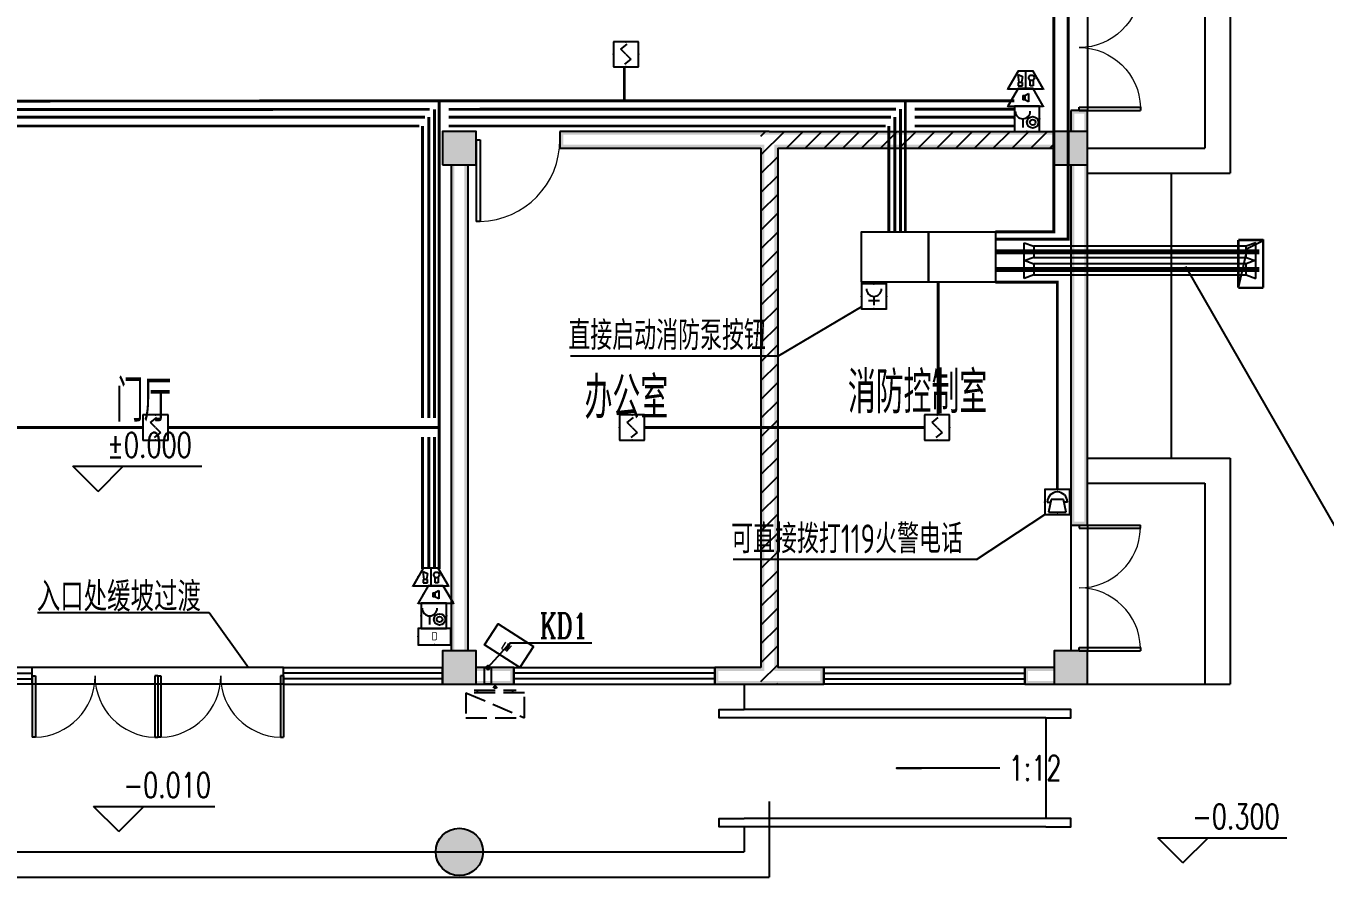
# Model space of a CAD drawing. Extents: x 6250600 to 6678662, y -692028 to -290561.
# Drawn here: x 6572028 to 6587537, y -406066 to -395909 of the extents above; entities that cross this region are included whole.
import ezdxf
from ezdxf.enums import TextEntityAlignment as Align

# ---------------------------------------------------------------- set-up
doc = ezdxf.new("R2010")
doc.units = 0
doc.header["$LTSCALE"] = 1000
doc.header["$MEASUREMENT"] = 0
doc.linetypes.add('DASH', pattern=[0.35, 0.25, -0.1])
doc.layers.get('0').update_dxf_attribs({"linetype": 'CONTINUOUS'})
for name, color, linetype in [('EQUIP-消防', 3, 'CONTINUOUS'), ('PUB_HATCH', 8, 'CONTINUOUS'), ('SIG_TEXT', 7, 'CONTINUOUS'), ('WIRE-消防', 5, 'CONTINUOUS'), ('WIRE-照明', 1, 'CONTINUOUS'), ('建筑底图', 251, 'CONTINUOUS'), ('电信', 7, 'CONTINUOUS')]:
    doc.layers.add(name, color=color, linetype=linetype)
doc.styles.add('_HZTXT', font='txt.shx', dxfattribs={"width": 0.8, "bigfont": 'HZTXT.shx'})
doc.styles.add('_TCH_DIM', font='SIMPLEX', dxfattribs={"bigfont": 'GBCBIG'})
doc.styles.add('_TCH_LABEL', font='COMPLEX', dxfattribs={"bigfont": 'GBCBIG'})
doc.styles.add('DIM_FONT', font='SIMPLEX', dxfattribs={"width": 0.7, "bigfont": 'GBCBIG'})
doc.styles.add('sceie', font='sceie.shx', dxfattribs={"width": 0.7, "bigfont": 'sceic.shx'})
doc.styles.add('schuco', font='sceie.shx', dxfattribs={"width": 0.7, "bigfont": 'sceic.shx'})
doc.styles.get("Standard").update_dxf_attribs({"font": 'GBENOR', "bigfont": 'GBCBIG'})
doc.styles.add('TG_LINETYPE', font='SIMPLEX', dxfattribs={"width": 0.8, "height": 3, "bigfont": 'HZTXT'})
doc.linetypes.add('TG_C', pattern='A,2,-0.4,["C",TG_LINETYPE,S=0.1,R=0,X=-0.27,Y=-0.15],0', length=2.4)
doc.linetypes.add('TG_F', pattern='A,2,-0.4,["F",TG_LINETYPE,S=0.1,R=0,X=-0.28,Y=-0.15],0', length=2.4)

# ---------------------------------------------------------------- blocks, each defined once
blk = doc.blocks.new('$Equip$00002649')
for p, q in [((-0.5, 0.5), (-0.5, -0.5)), ((0.5, 0.5), (-0.5, 0.5)), ((-0.2, 0.2), (0.05, 0.4)), ((0, 0), (-0.2, 0.2)), ((0, 0), (0.2, -0.2)), ((0.5, -0.5), (0.5, 0.5)), ((-0.5, -0.5), (0.5, -0.5)), ((0.2, -0.2), (-0.05, -0.4))]:
    blk.add_line(p, q)
at = {"const_width": 0.04}
blk.add_lwpolyline([(-0.5, 0.5), (0.5, 0.5), (0.5, -0.5), (-0.5, -0.5), (-0.5, 0.5), (0.5, 0.5)], dxfattribs=at)
for p in [(-0.5, 0), (0, 0.5), (0.5, 0), (0, -0.5)]:
    blk.add_point(p)
at = {"color": 7, "flags": 1}
for tag, height, p in [('A', 0.00002, (0, 0)), ('B', 0.4, (0.762, -0.208))]:
    blk.add_attdef(tag, text='', height=height, dxfattribs=at).set_placement(p, align=Align.MIDDLE_CENTER)
blk = doc.blocks.new('$equip$00002679')
for p, q in [((-0.3, 0.699), (-0.703, 0)), ((-0.264, 0.249), (-0.304, 0.569)), ((-0.304, 0.569), (-0.128, 0.489)), ((0.3, 0.699), (-0.3, 0.699)), ((0.3, 0.699), (-0.3, 0.699)), ((0, 0.699), (0, 0)), ((0.703, 0), (0.3, 0.699)), ((-0.703, 0), (0.703, 0)), ((-0.304, 0.249), (-0.304, 0.113)), ((-0.128, 0.249), (-0.304, 0.249)), ((-0.304, 0.113), (-0.128, 0.113)), ((-0.128, 0.489), (-0.168, 0.249)), ((-0.128, 0.113), (-0.128, 0.249)), ((0.174, 0.11), (0.174, 0.338)), ((0.294, 0.11), (0.174, 0.11)), ((0.294, 0.338), (0.294, 0.11))]:
    blk.add_line(p, q)
at = {"const_width": 0.0667}
for points in [[(-0.299, 0.699), (0.301, 0.699), (0.703, 0), (-0.702, 0), (-0.299, 0.699), (0.301, 0.699)], [(-0.3, 0.699), (0.3, 0.699), (0.703, 0), (-0.703, 0), (-0.3, 0.699), (0.3, 0.699)]]:
    blk.add_lwpolyline(points, dxfattribs=at)
blk.add_circle((0.234, 0.43), 0.111)
for p in [(0, 0.699), (-0.501, 0.349), (0, 0), (0.502, 0.349)]:
    blk.add_point(p)
at = {"color": 7, "flags": 1}
for tag, height, p in [('A', 0.00002, (0, 0)), ('B', 0.4, (0.961, 0.299))]:
    blk.add_attdef(tag, text='', height=height, dxfattribs=at).set_placement(p, align=Align.MIDDLE_CENTER)
blk = doc.blocks.new('$equip$00002655')
for p, q in [((-0.5, 1), (-0.5, 0)), ((0.5, 1), (-0.5, 1)), ((0.5, 0), (0.5, 1)), ((-0.5, 0), (0.5, 0)), ((-0.169, 0.5), (-0.169, 0.15))]:
    blk.add_line(p, q)
at = {"const_width": 0.0667}
blk.add_lwpolyline([(-0.5, 1), (0.5, 1), (0.5, 0), (-0.5, 0), (-0.5, 1), (0.5, 1)], dxfattribs=at)
for radius in [0.226, 0.113]:
    blk.add_circle((0.227, 0.36), radius)
blk.add_arc((-0.169, 0.8), 0.3, 180, 0)
for p in [(0, 1), (-0.5, 0.5), (0, 0), (0.5, 0.5)]:
    blk.add_point(p)
at = {"color": 7, "flags": 1}
for tag, height, p in [('A', 0.00002, (0, 0)), ('B', 0.4, (0.762, 0.292))]:
    blk.add_attdef(tag, text='', height=height, dxfattribs=at).set_placement(p, align=Align.MIDDLE_CENTER)
blk = doc.blocks.new('$equip$00002677')
for p, q in [((-0.3, 0.699), (-0.703, 0)), ((0.3, 0.699), (-0.3, 0.699)), ((0.703, 0), (0.3, 0.699)), ((-0.703, 0), (0.703, 0)), ((-0.117, 0.421), (-0.117, 0.26)), ((-0.117, 0.421), (-0.036, 0.421)), ((-0.036, 0.26), (-0.117, 0.26)), ((-0.036, 0.421), (0.118, 0.503)), ((-0.036, 0.421), (-0.036, 0.26)), ((0.118, 0.173), (-0.036, 0.26)), ((0.118, 0.503), (0.118, 0.173))]:
    blk.add_line(p, q)
at = {"const_width": 0.0667}
blk.add_lwpolyline([(-0.3, 0.699), (0.3, 0.699), (0.703, 0), (-0.703, 0), (-0.3, 0.699), (0.3, 0.699)], dxfattribs=at)
blk.add_lwpolyline([(-0.3, 0.699), (0.3, 0.699), (0.703, 0), (-0.703, 0), (-0.3, 0.699), (0.3, 0.699)], dxfattribs=at)
for p in [(0, 0.699), (-0.501, 0.349), (0, 0), (0.502, 0.349)]:
    blk.add_point(p)
at = {"color": 7, "flags": 1}
for tag, height, p in [('A', 0.00002, (0, 0)), ('B', 0.4, (0.961, 0.299))]:
    blk.add_attdef(tag, text='', height=height, dxfattribs=at).set_placement(p, align=Align.MIDDLE_CENTER)
blk = doc.blocks.new('$equip$00002778')
for p, q in [((0.65, 0.65), (-0.65, 0.65)), ((-0.65, 0.65), (-0.65, 0)), ((0.65, 0), (0.65, 0.65)), ((-0.65, 0), (0.65, 0))]:
    blk.add_line(p, q)
at = {"const_width": 0.0667}
blk.add_lwpolyline([(-0.65, 0.65), (-0.65, 0), (0.65, 0), (0.65, 0.65), (-0.65, 0.65), (-0.65, 0)], dxfattribs=at)
for p in [(0, 0.65), (-0.65, 0.325), (0, 0), (0.65, 0.325)]:
    blk.add_point(p)
at = {"color": 7}
blk.add_attdef('$TEXT$', text='', height=0.34, dxfattribs=at).set_placement((0.006, 0.343), align=Align.MIDDLE_CENTER)
at = {"color": 7, "flags": 1}
for tag, height, p in [('A', 0.00002, (0, 0)), ('B', 0.4, (0.905, 0.246))]:
    blk.add_attdef(tag, text='', height=height, dxfattribs=at).set_placement(p, align=Align.MIDDLE_CENTER)
blk = doc.blocks.new('$equip$00002658')
for p, q in [((0.5, 1), (-0.5, 1)), ((-0.5, 1), (-0.5, 0)), ((-0.25, 0.6), (-0.35, 0.1)), ((0.25, 0.6), (-0.25, 0.6)), ((0.35, 0.1), (0.25, 0.6)), ((0.5, 0), (0.5, 1)), ((-0.5, 0), (0.5, 0)), ((-0.4, 0.5), (-0.27, 0.5)), ((-0.35, 0.1), (0.35, 0.1)), ((0.4, 0.5), (0.27, 0.5))]:
    blk.add_line(p, q)
at = {"const_width": 0.0667}
blk.add_lwpolyline([(-0.5, 1), (0.5, 1), (0.5, 0), (-0.5, 0), (-0.5, 1), (0.5, 1)], dxfattribs=at)
blk.add_arc((0, 0.5), 0.4, 0, 180)
for p in [(0, 1), (-0.5, 0.5), (0, 0), (0.5, 0.5)]:
    blk.add_point(p)
at = {"color": 7, "flags": 1}
for tag, height, p in [('A', 0.00002, (0, 0)), ('B', 0.4, (0.762, 0.292))]:
    blk.add_attdef(tag, text='', height=height, dxfattribs=at).set_placement(p, align=Align.MIDDLE_CENTER)
blk = doc.blocks.new('$equip$00002656')
for p, q in [((-0.5, 1), (-0.5, 0)), ((0.5, 1), (-0.5, 1)), ((0.5, 0), (0.5, 1)), ((-0.5, 0), (0.5, 0)), ((-0.219, 0.331), (0.222, 0.331)), ((0, 0.5), (0, 0.15))]:
    blk.add_line(p, q)
at = {"const_width": 0.0667}
blk.add_lwpolyline([(-0.5, 1), (0.5, 1), (0.5, 0), (-0.5, 0), (-0.5, 1), (0.5, 1)], dxfattribs=at)
blk.add_arc((0, 0.8), 0.3, 180, 0)
for p in [(0, 1), (-0.5, 0.5), (0, 0), (0.5, 0.5)]:
    blk.add_point(p)
at = {"color": 7, "flags": 1}
for tag, height, p in [('A', 0.00002, (0, 0)), ('B', 0.4, (0.762, 0.292))]:
    blk.add_attdef(tag, text='', height=height, dxfattribs=at).set_placement(p, align=Align.MIDDLE_CENTER)
blk = doc.blocks.new('A$C2E081725')
at = {"linetype": 'DASH'}
for p, q in [((700, 94), (0, 394)), ((600, 64), (100, 64)), ((138, 94), (138, 64)), ((350, 8), (327, 39)), ((350, 49), (350, 0)), ((350, 8), (373, 39)), ((563, 94), (563, 64))]:
    blk.add_line(p, q, dxfattribs=at)
blk.add_lwpolyline([(0, 394), (0, 94), (700, 94), (700, 394)], close=True, dxfattribs=at)
blk = doc.blocks.new('$DorLib2D$00000001')
for p, q in [((0.45, 0.975), (0.5, 0.975)), ((0.45, 0), (0.45, 0.975)), ((0.5, 0), (0.5, 0.975)), ((0.5, 0), (0.45, 0))]:
    blk.add_line(p, q)
at = {"lineweight": 13}
blk.add_arc((0.475, 0), 0.975, 91.4693, 180, dxfattribs=at)
blk = doc.blocks.new('$TCHSYS$WIN2D')
for p, q in [((-0.5, 0.5), (0.5, 0.5)), ((-0.5, 0.5), (-0.5, -0.5)), ((0.5, 0.5), (0.5, -0.5)), ((0.5, 0.1667), (-0.5, 0.1667)), ((0.5, -0.1667), (-0.5, -0.1667)), ((-0.5, -0.5), (0.5, -0.5))]:
    blk.add_line(p, q)
blk = doc.blocks.new('$DorLib2D$00000002')
for p, q in [((-0.5, 0), (-0.5, 0.4875)), ((-0.475, 0.4875), (-0.5, 0.4875)), ((-0.475, 0), (-0.475, 0.4875)), ((0.475, 0), (0.475, 0.4875)), ((0.475, 0.4875), (0.5, 0.4875)), ((0.5, 0), (0.5, 0.4875)), ((-0.5, 0), (-0.475, 0)), ((0.5, 0), (0.475, 0))]:
    blk.add_line(p, q)
at = {"lineweight": 13}
for centre, start, end in [((-0.4875, 0), 0, 88.53072), ((0.4875, 0), 91.46928, 180)]:
    blk.add_arc(centre, 0.4875, start, end, dxfattribs=at)
blk = doc.blocks.new('$WINLIB2D$00000001')
at = {"color": 0}
for points in [[(-0.5, 0.5), (-0.5, -0.5)], [(-0.5, 0.5), (0.5, 0.5)], [(0.5, -0.5), (0.5, 0.5)], [(0.5, 0.1667), (-0.5, 0.1667)], [(0.5, -0.1667), (-0.5, -0.1667)], [(-0.5, -0.5), (0.5, -0.5)]]:
    blk.add_lwpolyline(points, dxfattribs=at)
blk = doc.blocks.new('_FZH')
blk.add_lwpolyline([(-0.5, -0.5), (0.5, -0.5), (0.5, 0.5), (-0.5, 0.5)], close=True)
at = {"layer": 'PUB_HATCH'}
blk.add_solid([(-0.5, -0.5), (0.5, -0.5), (-0.5, 0.5), (0.5, 0.5)], dxfattribs=at)

msp = doc.modelspace()

# ---------------------------------------------------------------- hatches: boundary and pattern name
at = {"layer": '建筑底图'}
for points in [[(6584702.6, -396916.4), (6584502.6, -396916.4), (6584542.6, -396956.4), (6584662.6, -396956.4)], [(6584502.6, -397166.4), (6584542.6, -397166.4), (6584542.6, -396956.4), (6584502.6, -396916.4)], [(6584662.6, -397166.4), (6584702.6, -397166.4), (6584702.6, -396916.4), (6584662.6, -396956.4)], [(6577402.6, -397166.4), (6577002.6, -397166.4), (6577042.6, -397206.4), (6577362.6, -397206.4)], [(6577002.6, -397166.4), (6577002.6, -397566.4), (6577042.6, -397526.4), (6577042.6, -397206.4)], [(6577402.6, -397566.4), (6577402.6, -397166.4), (6577362.6, -397206.4), (6577362.6, -397526.4)], [(6580902.6, -397166.4), (6578402.6, -397166.4), (6578442.6, -397206.4), (6580902.6, -397206.4)], [(6578402.6, -397166.4), (6578402.6, -397366.4), (6578442.6, -397326.4), (6578442.6, -397206.4)], [(6584302.6, -397206.4), (6584302.6, -397166.4), (6580902.6, -397166.4), (6580902.6, -397206.4)], [(6584702.6, -397166.4), (6584302.6, -397166.4), (6584342.6, -397206.4), (6584662.6, -397206.4)], [(6584302.6, -397166.4), (6584302.6, -397566.4), (6584342.6, -397526.4), (6584342.6, -397206.4)], [(6584702.6, -397566.4), (6584702.6, -397166.4), (6584662.6, -397206.4), (6584662.6, -397526.4)], [(6578402.6, -397366.4), (6580802.6, -397366.4), (6580842.6, -397326.4), (6578442.6, -397326.4)], [(6580802.6, -397366.4), (6580802.6, -403566.4), (6580842.6, -403606.4), (6580842.6, -397326.4)], [(6584302.6, -397366.4), (6584302.6, -397326.4), (6580962.6, -397326.4), (6581002.6, -397366.4)], [(6581002.6, -397366.4), (6581002.6, -403566.4), (6580962.6, -403606.4), (6580962.6, -397326.4)], [(6577002.6, -397566.4), (6577402.6, -397566.4), (6577362.6, -397526.4), (6577042.6, -397526.4)], [(6577102.6, -403366.4), (6577142.6, -403366.4), (6577142.6, -397566.4), (6577102.6, -397566.4)], [(6577262.6, -403366.4), (6577302.6, -403366.4), (6577302.6, -397566.4), (6577262.6, -397566.4)], [(6584302.6, -397566.4), (6584702.6, -397566.4), (6584662.6, -397526.4), (6584342.6, -397526.4)], [(6584542.6, -397566.4), (6584502.6, -397566.4), (6584502.6, -401866.4), (6584542.6, -401826.4)], [(6584702.6, -397566.4), (6584662.6, -397566.4), (6584662.6, -401826.4), (6584702.6, -401866.4)], [(6584502.6, -401866.4), (6584702.6, -401866.4), (6584662.6, -401826.4), (6584542.6, -401826.4)], [(6577402.6, -403366.4), (6577002.6, -403366.4), (6577042.6, -403406.4), (6577362.6, -403406.4)], [(6577002.6, -403366.4), (6577002.6, -403766.4), (6577042.6, -403726.4), (6577042.6, -403406.4)], [(6577402.6, -403766.4), (6577402.6, -403366.4), (6577362.6, -403406.4), (6577362.6, -403726.4)], [(6584702.6, -403366.4), (6584302.6, -403366.4), (6584342.6, -403406.4), (6584662.6, -403406.4)], [(6584302.6, -403366.4), (6584302.6, -403766.4), (6584342.6, -403726.4), (6584342.6, -403406.4)], [(6584702.6, -403766.4), (6584702.6, -403366.4), (6584662.6, -403406.4), (6584662.6, -403726.4)], [(6577402.6, -403566.4), (6577402.6, -403606.4), (6577812.6, -403606.4), (6577852.6, -403566.4)], [(6577852.6, -403766.4), (6577852.6, -403566.4), (6577812.6, -403606.4), (6577812.6, -403726.4)], [(6580802.6, -403566.4), (6580252.6, -403566.4), (6580292.6, -403606.4), (6580842.6, -403606.4)], [(6580252.6, -403566.4), (6580252.6, -403766.4), (6580292.6, -403726.4), (6580292.6, -403606.4)], [(6581552.6, -403566.4), (6581002.6, -403566.4), (6580962.6, -403606.4), (6581512.6, -403606.4)], [(6581552.6, -403766.4), (6581552.6, -403566.4), (6581512.6, -403606.4), (6581512.6, -403726.4)], [(6584302.6, -403606.4), (6584302.6, -403566.4), (6583952.6, -403566.4), (6583992.6, -403606.4)], [(6583952.6, -403566.4), (6583952.6, -403766.4), (6583992.6, -403726.4), (6583992.6, -403606.4)], [(6577002.6, -403766.4), (6577402.6, -403766.4), (6577362.6, -403726.4), (6577042.6, -403726.4)], [(6577402.6, -403726.4), (6577402.6, -403766.4), (6577852.6, -403766.4), (6577812.6, -403726.4)], [(6580252.6, -403766.4), (6580902.6, -403766.4), (6580902.6, -403726.4), (6580292.6, -403726.4)], [(6580902.6, -403766.4), (6581552.6, -403766.4), (6581512.6, -403726.4), (6580902.6, -403726.4)], [(6584302.6, -403766.4), (6584302.6, -403726.4), (6583992.6, -403726.4), (6583952.6, -403766.4)], [(6584302.6, -403766.4), (6584702.6, -403766.4), (6584662.6, -403726.4), (6584342.6, -403726.4)]]:
    msp.add_hatch(color=256, dxfattribs=at).paths.add_polyline_path(points)
h = msp.add_hatch(dxfattribs=at)
h.set_pattern_fill('ANSI31', color=256, scale=100)
h.set_pattern_definition([(45, (4116895, -15286.22), (-112.253202, 112.253202), [])])
h.paths.add_polyline_path([(6584302.6, -397166.4), (6580802.6, -397166.4), (6580802.6, -397366.4), (6584302.6, -397366.4)])
h.paths.add_polyline_path([(6580802.6, -403766.4), (6581002.6, -403766.4), (6581002.6, -397366.4), (6580802.6, -397366.4)])
h = msp.add_hatch(color=256, dxfattribs=at)
h.dxf.hatch_style = 1
h.paths.add_polyline_path([(6576919.7, -405766.4, 1), (6577485.4, -405766.4, 1)])

# ---------------------------------------------------------------- linework, layer by layer
at = {"color": 3}
for p, q in [((6585871.9, -398780.4), (6588317, -403039.5)), ((6582002.2, -399261.5), (6581008.9, -399848.7)), ((6581008.9, -399848.7), (6578527.1, -399848.7)), ((6583376.9, -402275.6), (6584191.4, -401740.3)), ((6583376.9, -402275.6), (6580469.8, -402275.6))]:
    msp.add_line(p, q, dxfattribs=at)
for points in [[(6582802.2, -398366.3), (6582802.2, -398966.3), (6582002.2, -398966.3), (6582002.2, -398366.3)], [(6583602.2, -398366.3), (6583602.2, -398966.3), (6582802.2, -398966.3), (6582802.2, -398366.3)]]:
    msp.add_lwpolyline(points, close=True)
at = {"layer": 'SIG_TEXT'}
for p, q in [((6586605.7, -398567.6), (6586501.7, -399034.2)), ((6586799.1, -398472.6), (6586605.7, -398567.6))]:
    msp.add_line(p, q, dxfattribs=at)
at = {"layer": 'WIRE-消防', "color": 5, "linetype": 'Continuous', "const_width": 35}
for points in [[(6572872.8, -389537.8), (6572872.8, -395324.2), (6584300.9, -395324.2), (6584300.9, -398366.3), (6583602.2, -398366.3)], [(6583602.2, -398453.7), (6584471.8, -398453.7), (6584471.8, -389537.8)], [(6579171.7, -396802.1), (6579171.6, -396395.9)], [(6568987, -396805.4), (6583828.7, -396800.6)], [(6576961, -402391.8), (6576961, -396802.8)], [(6582526.7, -398366.3), (6582526.7, -396801)], [(6582920, -400550.5), (6582920, -398966.3)], [(6573424.4, -400700.5), (6567932, -400700.5)], [(6573724.4, -400700.5), (6576961, -400700.5)], [(6582755, -400700.5), (6579414.4, -400700.5)]]:
    msp.add_lwpolyline(points, dxfattribs=at)
at = {"layer": 'WIRE-消防', "color": 3, "linetype": 'TG_F', "const_width": 35}
for points in [[(6568846, -396995.8), (6576791.4, -396995.8)], [(6576836.8, -400588), (6576836.8, -396995.8)], [(6577073.5, -396995.8), (6582357.1, -396995.8)], [(6582402.5, -398366.3), (6582402.5, -396995.8)], [(6582639.2, -396995.8), (6583828.7, -396995.8)], [(6584341.4, -401440.3), (6584341.4, -398966.3), (6583602.2, -398966.3)], [(6576836.8, -402391.8), (6576836.8, -400813)]]:
    msp.add_lwpolyline(points, dxfattribs=at)
at = {"layer": 'WIRE-消防', "color": 4, "linetype": 'Continuous', "const_width": 60}
for points in [[(6586753.4, -398605.9), (6583602.2, -398605.9)], [(6586753.4, -398815.4), (6583602.2, -398815.4)]]:
    msp.add_lwpolyline(points, dxfattribs=at)
at = {"layer": 'WIRE-照明', "color": 1, "linetype": 'DASH', "const_width": 35}
for points in [[(6568919.9, -396905.7), (6576848.5, -396903.2)], [(6576903.9, -400588), (6576903.9, -396903.1)], [(6577073.5, -396903.1), (6582414.2, -396901.4)], [(6582469.6, -398366.3), (6582469.6, -396901.3)], [(6582639.2, -396901.3), (6583828.7, -396900.9)], [(6576903.9, -402391.8), (6576903.9, -400813)]]:
    msp.add_lwpolyline(points, dxfattribs=at)
at = {"layer": 'WIRE-照明', "color": 4, "linetype": 'TG_C', "const_width": 35}
for points in [[(6564629.5, -397102.7), (6576724.3, -397102.7)], [(6576762.9, -397102.7), (6576762.9, -400588)], [(6577073.5, -397102.7), (6582290, -397102.7)], [(6582328.6, -397102.7), (6582328.6, -398366.3)], [(6582639.2, -397102.7), (6583828.7, -397102.7)], [(6576762.9, -400813), (6576762.9, -402391.8)]]:
    msp.add_lwpolyline(points, dxfattribs=at)
at = {"layer": '建筑底图'}
for p, q in [((6586402.6, -394666.4), (6586402.6, -397666.4)), ((6586102.6, -394966.4), (6586102.6, -397366.4)), ((6584702.6, -395416.4), (6584702.6, -396916.4)), ((6584702.6, -396916.4), (6584502.6, -396916.4)), ((6584502.6, -396916.4), (6584502.6, -397166.4)), ((6584702.6, -397166.4), (6584702.6, -396916.4)), ((6580902.6, -397166.4), (6578402.6, -397166.4)), ((6578402.6, -397166.4), (6578402.6, -397366.4)), ((6580902.6, -397166.4), (6584302.6, -397166.4)), ((6578402.6, -397366.4), (6580802.6, -397366.4)), ((6580802.6, -397366.4), (6580802.6, -403566.4)), ((6581002.6, -397366.4), (6584302.6, -397366.4)), ((6581002.6, -397366.4), (6581002.6, -403566.4)), ((6584702.6, -397366.4), (6586102.6, -397366.4)), ((6577102.6, -397566.4), (6577102.6, -403366.4)), ((6577302.6, -397566.4), (6577302.6, -403366.4)), ((6584502.6, -397566.4), (6584502.6, -401866.4)), ((6584702.6, -401866.4), (6584702.6, -397566.4)), ((6584702.6, -397666.4), (6586402.6, -397666.4)), ((6572888.7, -401463.8), (6572588.7, -401163.8)), ((6572588.7, -401163.8), (6574128.9, -401163.8)), ((6572888.7, -401463.8), (6573188.7, -401163.8)), ((6584702.6, -401066.4), (6586402.6, -401066.4)), ((6586402.6, -401066.4), (6586402.6, -403766.4)), ((6584702.6, -401366.4), (6586102.6, -401366.4)), ((6586102.6, -401366.4), (6586102.6, -403766.4)), ((6584502.6, -401866.4), (6584502.6, -403366.4)), ((6584502.6, -401866.4), (6584702.6, -401866.4)), ((6584702.6, -401866.4), (6584702.6, -403366.4)), ((6572164.1, -402908.4), (6574216.8, -402908.4)), ((6574216.8, -402908.4), (6574684.8, -403566.4)), ((6573602.6, -403566.4), (6572102.6, -403566.4)), ((6575102.6, -403566.4), (6573602.6, -403566.4)), ((6577852.6, -403566.4), (6577402.6, -403566.4)), ((6577852.6, -403766.4), (6577852.6, -403566.4)), ((6580802.6, -403566.4), (6580252.6, -403566.4)), ((6580252.6, -403566.4), (6580252.6, -403766.4)), ((6581552.6, -403566.4), (6581002.6, -403566.4)), ((6581552.6, -403766.4), (6581552.6, -403566.4)), ((6584302.6, -403566.4), (6583952.6, -403566.4)), ((6583952.6, -403566.4), (6583952.6, -403766.4)), ((6575102.6, -403766.4), (6572102.6, -403766.4)), ((6573602.6, -403766.4), (6572102.6, -403766.4)), ((6575102.6, -403766.4), (6573602.6, -403766.4)), ((6577402.6, -403766.4), (6577852.6, -403766.4)), ((6580252.6, -403766.4), (6580902.6, -403766.4)), ((6580602.6, -403766.4), (6580602.6, -404066.2)), ((6580902.6, -403766.4), (6581552.6, -403766.4)), ((6583952.6, -403766.4), (6584302.6, -403766.4)), ((6584702.6, -403766.4), (6586402.6, -403766.4)), ((6584202.6, -404066.2), (6580602.6, -404066.2)), ((6584202.6, -404166.2), (6580602.6, -404166.2)), ((6584202.6, -404166.2), (6584202.6, -405366.2)), ((6573135.5, -405523.1), (6572835.5, -405223.1)), ((6572835.5, -405223.1), (6574282.8, -405223.1)), ((6573135.5, -405523.1), (6573435.5, -405223.1)), ((6580902.6, -405166.4), (6580902.6, -406066.4)), ((6584202.6, -405366.2), (6580602.6, -405366.2)), ((6584202.6, -405466.2), (6580602.6, -405466.2)), ((6580602.6, -405466.2), (6580602.6, -405766.4)), ((6585841.2, -405898.3), (6585541.2, -405598.3)), ((6585541.2, -405598.3), (6587081.5, -405598.3)), ((6585841.2, -405898.3), (6586141.2, -405598.3)), ((6562502.6, -405766.4), (6580602.6, -405766.4)), ((6562202.6, -406066.4), (6580902.6, -406066.4))]:
    msp.add_line(p, q, dxfattribs=at)
for points in [[(6585702.6, -401066.4), (6585702.6, -397666.4)], [(6578785.2, -403276.5), (6577804.2, -403276.5), (6577542.6, -403566.4)], [(6580602.6, -404166.2), (6580302.6, -404166.2), (6580302.6, -404066.2), (6580602.6, -404066.2)], [(6584202.6, -404166.2), (6584502.6, -404166.2), (6584502.6, -404066.2), (6584202.6, -404066.2)], [(6583655.7, -404766.2), (6582421.2, -404766.2), (6582721.2, -404766.2)], [(6580602.6, -405466.2), (6580302.6, -405466.2), (6580302.6, -405366.2), (6580602.6, -405366.2)], [(6584202.6, -405466.2), (6584502.6, -405466.2), (6584502.6, -405366.2), (6584202.6, -405366.2)]]:
    msp.add_lwpolyline(points, dxfattribs=at)
for points in [[(6578085.4, -403314), (6577923.3, -403566.4), (6577502.6, -403296.2), (6577664.7, -403043.8)], [(6577582.6, -403766.4), (6577502.6, -403766.4), (6577502.6, -403566.4), (6577582.6, -403566.4)]]:
    msp.add_lwpolyline(points, close=True, dxfattribs=at)
msp.add_lwpolyline([(6577556, -403551.6, 1), (6577529.2, -403581.3, 1)], format="xyb", close=True, dxfattribs=at)
msp.add_circle((6577202.6, -405766.4), 282.8, dxfattribs=at)
at = {"layer": '电信'}
for p, q in [((6583945, -398712), (6583945, -398495.1)), ((6583945, -398495.1), (6584060.6, -398536.3)), ((6584687.9, -398536.3), (6584060.6, -398536.3)), ((6584060.6, -398536.3), (6584060.6, -398670.8)), ((6586594.7, -398536.3), (6584687.9, -398536.3)), ((6586710.2, -398495.1), (6586594.7, -398536.3)), ((6586594.7, -398670.8), (6586594.7, -398536.3)), ((6586710.2, -398712), (6586710.2, -398495.1)), ((6584060.6, -398670.8), (6583945, -398712)), ((6583945, -398921.6), (6583945, -398704.7)), ((6583945, -398704.7), (6584060.6, -398745.9)), ((6584060.6, -398670.8), (6584696.1, -398670.8)), ((6584696.1, -398670.8), (6586594.7, -398670.8)), ((6586594.7, -398670.8), (6586710.2, -398712)), ((6586710.2, -398704.7), (6586594.7, -398745.9)), ((6586710.2, -398921.6), (6586710.2, -398704.7)), ((6584060.6, -398880.4), (6583945, -398921.6)), ((6584687.9, -398745.9), (6584060.6, -398745.9)), ((6584060.6, -398745.9), (6584060.6, -398880.4)), ((6584060.6, -398880.4), (6584696.1, -398880.4)), ((6586594.7, -398745.9), (6584687.9, -398745.9)), ((6584696.1, -398880.4), (6586594.7, -398880.4)), ((6586594.7, -398880.4), (6586594.7, -398745.9)), ((6586594.7, -398880.4), (6586710.2, -398921.6))]:
    msp.add_line(p, q, dxfattribs=at)
at = {"layer": '电信', "const_width": 28.8}
for points in [[(6586501.7, -398462.6), (6586799.1, -398462.6)], [(6586501.7, -398463.9), (6586501.7, -399033.1)], [(6586799.1, -398455.5), (6586799.1, -399032.1)], [(6586501.7, -399034.2), (6586799.1, -399034.2)]]:
    msp.add_lwpolyline(points, dxfattribs=at)

# ---------------------------------------------------------------- block references
at = {"layer": 'EQUIP-消防', "color": 1, "xscale": 300, "yscale": 300, "zscale": 300}
for name, p in [('$Equip$00002649', (6579190.6, -396245.9)), ('$equip$00002679', (6583963.1, -396656.8)), ('$equip$00002677', (6583963.1, -396866.4)), ('$equip$00002655', (6583978.7, -397166.4)), ('$equip$00002656', (6582152.2, -399285.7)), ('$Equip$00002649', (6573574.4, -400700.5)), ('$Equip$00002649', (6579264.4, -400700.5)), ('$Equip$00002649', (6582905, -400700.5)), ('$equip$00002658', (6584341.4, -401740.3)), ('$equip$00002679', (6576859.8, -402589.3)), ('$equip$00002677', (6576920.4, -402798.9)), ('$equip$00002655', (6576898.1, -403098.9))]:
    msp.add_blockref(name, p, dxfattribs=at)
msp.add_blockref('$equip$00002778', (6576906.3, -403293.9), dxfattribs=at).add_auto_attribs({'$TEXT$': 'D'})
at = {"layer": '建筑底图'}
for name, p, xscale, yscale, zscale, rotation in [('$DorLib2D$00000002', (6584602.6, -396166.4), -1500, 1500, -1500, 270.0000003118053), ('$DorLib2D$00000001', (6577902.6, -397266.4), -1000, -1000, -1000, 2.085036143739671e-08), ('$DorLib2D$00000002', (6584602.6, -402616.4), 1500, 1500, 1500, 269.9999999952568), ('$TCHSYS$WIN2D', (6571152.6, -403666.4), 1900.000002484769, 200.0000009590294, 1900.000002484769, 179.999999983938), ('$DorLib2D$00000002', (6572852.6, -403666.4), 1500, 1500, 1500, 179.999999983938), ('$DorLib2D$00000002', (6574352.6, -403666.4), 1500, 1500, 1500, 179.999999983938), ('$TCHSYS$WIN2D', (6576052.6, -403666.4), -1900.000002484769, 200.0000009590294, -1900.000002484769, 180), ('$WINLIB2D$00000001', (6579052.6, -403666.4), -2400, -200.0000058331061, -2400, 180.0000000381494), ('$WINLIB2D$00000001', (6582752.6, -403666.4), 2400, 199.9999958495609, 2400, 180.0000000650894)]:
    msp.add_blockref(name, p, dxfattribs=dict(at, xscale=xscale, yscale=yscale, zscale=zscale, rotation=rotation))
at = {"layer": '建筑底图', "xscale": 400, "yscale": 400, "zscale": 400}
for p in [(6577202.6, -397366.4), (6584502.6, -397366.4), (6577202.6, -403566.4), (6584502.6, -403566.4)]:
    msp.add_blockref('_FZH', p, dxfattribs=at)
at = {"layer": '建筑底图', "rotation": 180}
msp.add_blockref('A$C2E081725', (6577980.5, -403772.1), dxfattribs=at)

# ---------------------------------------------------------------- texts
at = {"color": 3, "style": 'sceie', "width": 0.8}
for s, p in [('直接启动消防泵按钮', (6578502.9, -399775.4)), ('可直接拨打119火警电话', (6580445.6, -402202.3))]:
    msp.add_text(s, height=345, dxfattribs=at).set_placement(p)
at = {"layer": '建筑底图'}
for s, height, style, width, p in [('门厅', 500, 'schuco', 0.7, (6573099.7, -400631.1)), ('办公室', 500, 'schuco', 0.7, (6578696.8, -400597)), ('消防控制室', 500, 'schuco', 0.7, (6581841.1, -400531.6)), ('%%P0.000', 297.5, '_TCH_DIM', 0.705882, (6572998.9, -401058.8)), ('入口处缓坡过渡', 350, '_HZTXT', 0.8, (6572157, -402895.6)), ('KD1', 297.5, '_TCH_LABEL', 0.705882, (6578159.9, -403216.4)), ('1:12', 297.5, '_TCH_DIM', 0.705882, (6583760.7, -404914.9)), ('-0.010', 297.5, '_TCH_DIM', 0.705882, (6573192.8, -405118.1)), ('-0.300', 297.5, '_TCH_DIM', 0.705882, (6585951.5, -405493.3))]:
    msp.add_text(s, height=height, dxfattribs=dict(at, style=style, width=width)).set_placement(p)
at = {"layer": '建筑底图', "style": 'DIM_FONT', "width": 0.494118}
msp.add_text('LW', height=89.65, rotation=327.28331, dxfattribs=at).set_placement((6577698.6, -403331.9))

doc.saveas('drawing.dxf')
